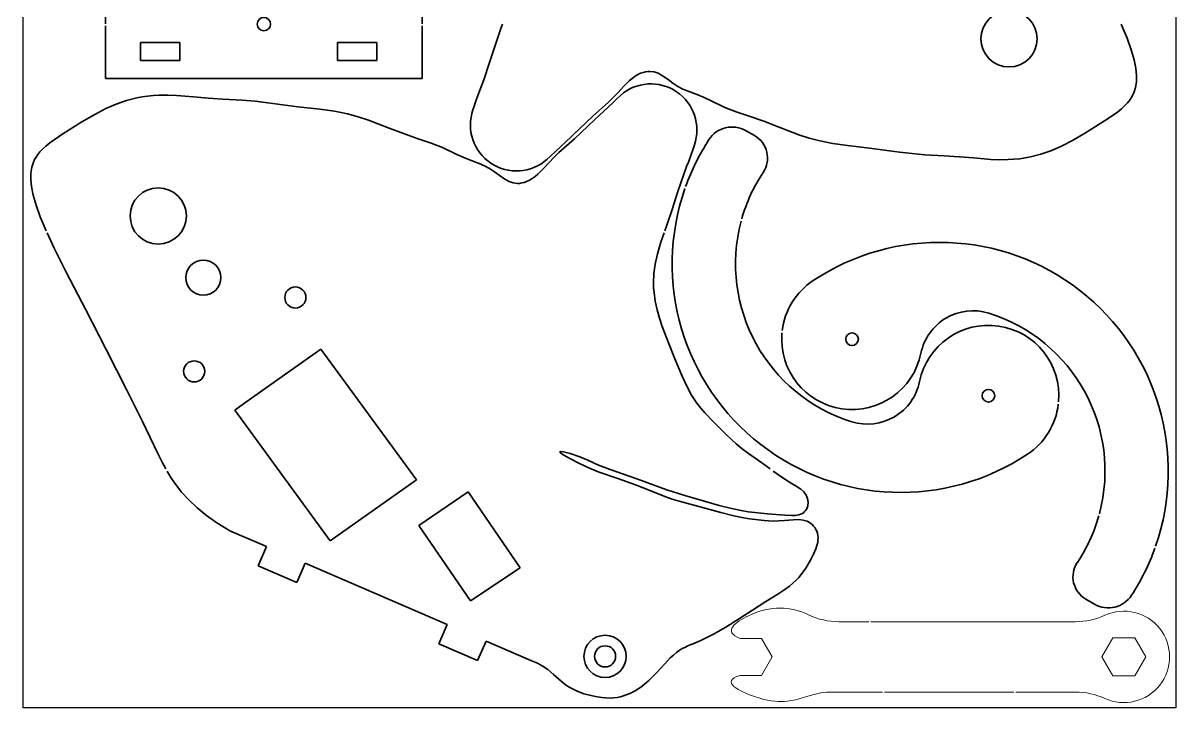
# Model space of a CAD drawing. Extents: x 584 to 748, y 253 to 420.
# Drawn here: x 584.1 to 748, y 253.3 to 350.7 of the extents above; entities that cross this region are included whole.
import ezdxf

# ---------------------------------------------------------------- set-up
doc = ezdxf.new("R2010")
doc.units = 0

# ---------------------------------------------------------------- blocks, each defined once
blk = doc.blocks.new('1')
at = {"color": 7, "lineweight": 35, "ltscale": 0.4875}
for p, q in [((915.46, 406.39), (934.96, 406.39)), ((934.96, 376.9), (915.46, 376.9))]:
    blk.add_line(p, q, dxfattribs=at)
at = {"color": 7, "lineweight": 35}
for p, q in [((915.46, 384.7), (915.46, 406.39)), ((938.46, 406.39), (960.46, 406.39)), ((960.46, 406.39), (960.46, 384.7)), ((915.46, 376.9), (915.46, 384.4)), ((960.46, 384.4), (960.46, 376.9)), ((960.46, 376.9), (938.46, 376.9))]:
    blk.add_line(p, q, dxfattribs=at)
at = {"color": 7, "lineweight": 35, "ltscale": 0.0875}
for p, q in [((934.96, 406.39), (938.46, 406.39)), ((934.96, 376.9), (938.46, 376.9))]:
    blk.add_line(p, q, dxfattribs=at)
at = {"color": 7, "lineweight": 35, "ltscale": 0.064999}
for p, q in [((920.4, 401.25), (920.4, 403.85)), ((926, 403.85), (926, 401.25)), ((948.4, 401.25), (948.4, 403.85)), ((954, 403.85), (954, 401.25))]:
    blk.add_line(p, q, dxfattribs=at)
at = {"color": 7, "lineweight": 35, "ltscale": 0.140001}
for p, q in [((926, 403.85), (920.4, 403.85)), ((954, 403.85), (948.4, 403.85)), ((920.4, 401.25), (926, 401.25)), ((948.4, 401.25), (954, 401.25)), ((920.4, 382.05), (926, 382.05)), ((948.4, 382.05), (954, 382.05)), ((926, 379.45), (920.4, 379.45)), ((954, 379.45), (948.4, 379.45))]:
    blk.add_line(p, q, dxfattribs=at)
at = {"color": 7, "lineweight": 35, "ltscale": 0.065}
for p, q in [((920.4, 379.45), (920.4, 382.05)), ((926, 382.05), (926, 379.45)), ((948.4, 379.45), (948.4, 382.05)), ((954, 382.05), (954, 379.45))]:
    blk.add_line(p, q, dxfattribs=at)
at = {"color": 7, "lineweight": 35}
for centre in [(937.96, 398.65), (937.96, 384.65)]:
    blk.add_circle(centre, 0.95, dxfattribs=at)

msp = doc.modelspace()

# ---------------------------------------------------------------- linework, layer by layer
at = {"color": 7, "lineweight": 35, "ltscale": 0.063363}
for p, q in [((652.07, 349.9), (651.25, 347.5)), ((675.59, 321.8), (676.41, 324.2))]:
    msp.add_line(p, q, dxfattribs=at)
at = {"color": 7, "lineweight": 35, "ltscale": 0.059859}
msp.add_line((652.28, 350.53), (652.07, 349.9), dxfattribs=at)
at = {"color": 7, "lineweight": 35, "ltscale": 0.053899}
for p, q in [((741.08, 348.55), (740.25, 350.54)), ((586.58, 323.16), (587.41, 321.16))]:
    msp.add_line(p, q, dxfattribs=at)
at = {"color": 7, "lineweight": 35, "ltscale": 0.06344}
msp.add_line((651.25, 347.5), (650.47, 345.08), dxfattribs=at)
at = {"color": 7, "lineweight": 35, "ltscale": 0.044181}
for p, q in [((741.67, 346.88), (741.08, 348.55)), ((585.99, 324.82), (586.58, 323.16))]:
    msp.add_line(p, q, dxfattribs=at)
at = {"color": 7, "lineweight": 35, "ltscale": 0.036776}
for p, q in [((742.07, 345.47), (741.67, 346.88)), ((585.59, 326.24), (585.99, 324.82))]:
    msp.add_line(p, q, dxfattribs=at)
at = {"color": 7, "lineweight": 35, "ltscale": 0.065034}
for p, q in [((650.47, 345.08), (649.65, 342.62)), ((677.19, 326.62), (678.01, 329.08))]:
    msp.add_line(p, q, dxfattribs=at)
at = {"color": 7, "lineweight": 35, "ltscale": 0.030651}
for p, q in [((742.31, 344.26), (742.07, 345.47)), ((585.35, 327.44), (585.59, 326.24))]:
    msp.add_line(p, q, dxfattribs=at)
at = {"color": 7, "lineweight": 35, "ltscale": 0.025889}
for p, q in [((742.42, 343.23), (742.31, 344.26)), ((585.24, 328.47), (585.35, 327.44))]:
    msp.add_line(p, q, dxfattribs=at)
at = {"color": 7, "lineweight": 35, "ltscale": 0.032582}
for p, q in [((649.65, 342.62), (649.19, 341.4)), ((678.01, 329.08), (678.47, 330.3))]:
    msp.add_line(p, q, dxfattribs=at)
at = {"color": 7, "lineweight": 35, "ltscale": 0.01332}
for p, q in [((670.32, 342.48), (670.73, 342.82)), ((657.34, 329.22), (656.93, 328.88))]:
    msp.add_line(p, q, dxfattribs=at)
at = {"color": 7, "lineweight": 35, "ltscale": 0.013494}
for p, q in [((670.73, 342.82), (671.17, 343.13)), ((656.93, 328.88), (656.49, 328.57))]:
    msp.add_line(p, q, dxfattribs=at)
at = {"color": 7, "lineweight": 35, "ltscale": 0.010847}
for p, q in [((671.17, 343.13), (671.54, 343.35)), ((656.49, 328.57), (656.12, 328.35))]:
    msp.add_line(p, q, dxfattribs=at)
at = {"color": 7, "lineweight": 35, "ltscale": 0.010743}
for p, q in [((671.54, 343.35), (671.93, 343.54)), ((656.12, 328.35), (655.73, 328.16))]:
    msp.add_line(p, q, dxfattribs=at)
at = {"color": 7, "lineweight": 35, "ltscale": 0.009187}
for p, q in [((671.93, 343.54), (672.27, 343.67)), ((655.73, 328.16), (655.39, 328.04))]:
    msp.add_line(p, q, dxfattribs=at)
at = {"color": 7, "lineweight": 35, "ltscale": 0.008999}
for p, q in [((672.27, 343.67), (672.62, 343.76)), ((655.39, 328.04), (655.04, 327.95))]:
    msp.add_line(p, q, dxfattribs=at)
at = {"color": 7, "lineweight": 35, "ltscale": 0.007986}
for p, q in [((672.62, 343.76), (672.94, 343.8)), ((655.04, 327.95), (654.72, 327.9))]:
    msp.add_line(p, q, dxfattribs=at)
at = {"color": 7, "lineweight": 35, "ltscale": 0.007851}
for p, q in [((672.94, 343.8), (673.25, 343.82)), ((654.72, 327.9), (654.41, 327.89))]:
    msp.add_line(p, q, dxfattribs=at)
at = {"color": 7, "lineweight": 35, "ltscale": 0.014779}
for p, q in [((673.25, 343.82), (673.84, 343.74)), ((654.41, 327.89), (653.82, 327.96))]:
    msp.add_line(p, q, dxfattribs=at)
at = {"color": 7, "lineweight": 35, "ltscale": 0.015331}
for p, q in [((673.84, 343.74), (674.42, 343.54)), ((653.82, 327.96), (653.24, 328.16))]:
    msp.add_line(p, q, dxfattribs=at)
at = {"color": 7, "lineweight": 35, "ltscale": 0.017837}
for p, q in [((674.42, 343.54), (675.04, 343.2)), ((653.24, 328.16), (652.62, 328.5))]:
    msp.add_line(p, q, dxfattribs=at)
at = {"color": 7, "lineweight": 35, "ltscale": 0.024124}
for p, q in [((675.04, 343.2), (675.83, 342.64)), ((652.62, 328.5), (651.83, 329.06))]:
    msp.add_line(p, q, dxfattribs=at)
at = {"color": 7, "lineweight": 35, "ltscale": 0.021132}
for p, q in [((675.83, 342.64), (676.51, 342.14)), ((651.83, 329.06), (651.15, 329.56))]:
    msp.add_line(p, q, dxfattribs=at)
at = {"color": 7, "lineweight": 35, "ltscale": 0.022543}
for p, q in [((742.41, 342.33), (742.42, 343.23)), ((585.25, 329.37), (585.24, 328.47))]:
    msp.add_line(p, q, dxfattribs=at)
at = {"color": 7, "lineweight": 35, "ltscale": 0.016535}
msp.add_line((649.19, 341.4), (648.93, 340.79), dxfattribs=at)
at = {"color": 7, "lineweight": 35, "ltscale": 0.028273}
for p, q in [((668.72, 340.83), (669.48, 341.66)), ((658.94, 330.88), (658.18, 330.04))]:
    msp.add_line(p, q, dxfattribs=at)
at = {"color": 7, "lineweight": 35, "ltscale": 0.029224}
for p, q in [((669.48, 341.66), (670.32, 342.48)), ((658.18, 330.04), (657.34, 329.22))]:
    msp.add_line(p, q, dxfattribs=at)
at = {"color": 7, "lineweight": 35, "ltscale": 0.02077}
for p, q in [((676.51, 342.14), (677.21, 341.69)), ((651.15, 329.56), (650.45, 330.01))]:
    msp.add_line(p, q, dxfattribs=at)
at = {"color": 7, "lineweight": 35, "ltscale": 0.020341}
for p, q in [((677.21, 341.69), (677.93, 341.31)), ((650.45, 330.01), (649.73, 330.39))]:
    msp.add_line(p, q, dxfattribs=at)
at = {"color": 7, "lineweight": 35, "ltscale": 0.020089}
for p, q in [((677.93, 341.31), (678.67, 340.99)), ((649.73, 330.39), (648.99, 330.71))]:
    msp.add_line(p, q, dxfattribs=at)
at = {"color": 7, "lineweight": 35, "ltscale": 0.037351}
for p, q in [((678.67, 340.99), (680.06, 340.46)), ((648.99, 330.71), (647.6, 331.24))]:
    msp.add_line(p, q, dxfattribs=at)
at = {"color": 7, "lineweight": 35, "ltscale": 0.019547}
for p, q in [((742.04, 340.78), (742.28, 341.52)), ((585.62, 330.92), (585.38, 330.18))]:
    msp.add_line(p, q, dxfattribs=at)
at = {"color": 7, "lineweight": 35, "ltscale": 0.020431}
for p, q in [((742.28, 341.52), (742.41, 342.33)), ((585.38, 330.18), (585.25, 329.37))]:
    msp.add_line(p, q, dxfattribs=at)
at = {"color": 7, "lineweight": 35, "ltscale": 0.038405}
for p, q in [((598.85, 339.67), (597.4, 339.17)), ((728.81, 332.03), (730.26, 332.53))]:
    msp.add_line(p, q, dxfattribs=at)
at = {"color": 7, "lineweight": 35, "ltscale": 0.037843}
for p, q in [((600.32, 340.05), (598.85, 339.67)), ((727.35, 331.65), (728.81, 332.03))]:
    msp.add_line(p, q, dxfattribs=at)
at = {"color": 7, "lineweight": 35, "ltscale": 0.019322}
for p, q in [((601.07, 340.19), (600.32, 340.05)), ((726.59, 331.51), (727.35, 331.65))]:
    msp.add_line(p, q, dxfattribs=at)
at = {"color": 7, "lineweight": 35, "ltscale": 0.019293}
for p, q in [((601.84, 340.3), (601.07, 340.19)), ((725.82, 331.4), (726.59, 331.51))]:
    msp.add_line(p, q, dxfattribs=at)
at = {"color": 7, "lineweight": 35, "ltscale": 0.020693}
for p, q in [((602.66, 340.38), (601.84, 340.3)), ((725, 331.32), (725.82, 331.4))]:
    msp.add_line(p, q, dxfattribs=at)
at = {"color": 7, "lineweight": 35, "ltscale": 0.020671}
for p, q in [((603.49, 340.43), (602.66, 340.38)), ((724.17, 331.27), (725, 331.32))]:
    msp.add_line(p, q, dxfattribs=at)
at = {"color": 7, "lineweight": 35, "ltscale": 0.030609}
for p, q in [((604.71, 340.44), (603.49, 340.43)), ((722.95, 331.26), (724.17, 331.27))]:
    msp.add_line(p, q, dxfattribs=at)
at = {"color": 7, "lineweight": 35, "ltscale": 0.03057}
for p, q in [((605.93, 340.39), (604.71, 340.44)), ((721.73, 331.31), (722.95, 331.26))]:
    msp.add_line(p, q, dxfattribs=at)
at = {"color": 7, "lineweight": 35, "ltscale": 0.061}
msp.add_line((608.37, 340.2), (605.93, 340.39), dxfattribs=at)
at = {"color": 7, "lineweight": 35, "ltscale": 0.052643}
for p, q in [((610.46, 340.01), (608.37, 340.2)), ((717.2, 331.69), (719.29, 331.51))]:
    msp.add_line(p, q, dxfattribs=at)
at = {"color": 7, "lineweight": 35, "ltscale": 0.05264}
for p, q in [((612.56, 339.88), (610.46, 340.01)), ((715.1, 331.83), (717.2, 331.69))]:
    msp.add_line(p, q, dxfattribs=at)
at = {"color": 7, "lineweight": 35, "ltscale": 0.068765}
for p, q in [((615.31, 339.73), (612.56, 339.88)), ((712.35, 331.97), (715.1, 331.83))]:
    msp.add_line(p, q, dxfattribs=at)
at = {"color": 7, "lineweight": 35, "ltscale": 0.045597}
for p, q in [((617.13, 339.58), (615.31, 339.73)), ((708.72, 332.34), (710.53, 332.12)), ((710.53, 332.12), (712.35, 331.97))]:
    msp.add_line(p, q, dxfattribs=at)
at = {"color": 7, "lineweight": 35, "ltscale": 0.045599}
msp.add_line((618.94, 339.36), (617.13, 339.58), dxfattribs=at)
at = {"color": 7, "lineweight": 35, "ltscale": 0.107261}
msp.add_line((623.19, 338.8), (618.94, 339.36), dxfattribs=at)
at = {"color": 7, "lineweight": 35, "ltscale": 0.026071}
msp.add_line((648.27, 338.88), (648.61, 339.87), dxfattribs=at)
at = {"color": 7, "lineweight": 35, "ltscale": 0.024311}
msp.add_line((648.61, 339.87), (648.93, 340.79), dxfattribs=at)
at = {"color": 7, "lineweight": 35, "ltscale": 0.073892}
msp.add_line((665.14, 337.45), (667.34, 339.43), dxfattribs=at)
at = {"color": 7, "lineweight": 35, "ltscale": 0.090054}
msp.add_line((668.01, 339.4), (665.37, 336.95), dxfattribs=at)
at = {"color": 7, "lineweight": 35, "ltscale": 0.024802}
msp.add_line((667.34, 339.43), (668.05, 340.12), dxfattribs=at)
at = {"color": 7, "lineweight": 35, "ltscale": 0.018829}
msp.add_line((668.56, 339.92), (668.01, 339.4), dxfattribs=at)
at = {"color": 7, "lineweight": 35, "ltscale": 0.02436}
for p, q in [((668.05, 340.12), (668.72, 340.83)), ((659.61, 331.58), (658.94, 330.88))]:
    msp.add_line(p, q, dxfattribs=at)
at = {"color": 7, "lineweight": 35, "ltscale": 0.017432}
for p, q in [((668.56, 339.92), (669.06, 340.4)), ((659.1, 331.78), (658.6, 331.3))]:
    msp.add_line(p, q, dxfattribs=at)
at = {"color": 7, "lineweight": 35, "ltscale": 0.024169}
for p, q in [((680.06, 340.46), (680.96, 340.1)), ((647.6, 331.24), (646.7, 331.61))]:
    msp.add_line(p, q, dxfattribs=at)
at = {"color": 7, "lineweight": 35, "ltscale": 0.024301}
for p, q in [((680.96, 340.1), (681.84, 339.69)), ((646.7, 331.61), (645.82, 332.01))]:
    msp.add_line(p, q, dxfattribs=at)
at = {"color": 7, "lineweight": 35, "ltscale": 0.05722}
for p, q in [((681.84, 339.69), (683.91, 338.7)), ((645.82, 332.01), (643.75, 333))]:
    msp.add_line(p, q, dxfattribs=at)
at = {"color": 7, "lineweight": 35, "ltscale": 0.014644}
for p, q in [((740.72, 338.91), (741.12, 339.33)), ((586.94, 332.79), (586.54, 332.37))]:
    msp.add_line(p, q, dxfattribs=at)
at = {"color": 7, "lineweight": 35, "ltscale": 0.011487}
for p, q in [((741.12, 339.33), (741.41, 339.69)), ((586.54, 332.37), (586.25, 332.01))]:
    msp.add_line(p, q, dxfattribs=at)
at = {"color": 7, "lineweight": 35, "ltscale": 0.011359}
msp.add_line((741.41, 339.69), (741.67, 340.06), dxfattribs=at)
at = {"color": 7, "lineweight": 35, "ltscale": 0.010109}
msp.add_line((741.67, 340.06), (741.87, 340.41), dxfattribs=at)
at = {"color": 7, "lineweight": 35, "ltscale": 0.010075}
for p, q in [((741.87, 340.41), (742.04, 340.78)), ((585.79, 331.29), (585.62, 330.92))]:
    msp.add_line(p, q, dxfattribs=at)
at = {"color": 7, "lineweight": 35, "ltscale": 0.053445}
msp.add_line((594.33, 337.71), (592.48, 336.63), dxfattribs=at)
at = {"color": 7, "lineweight": 35, "ltscale": 0.044594}
msp.add_line((595.92, 338.53), (594.33, 337.71), dxfattribs=at)
at = {"color": 7, "lineweight": 35, "ltscale": 0.040368}
for p, q in [((597.4, 339.17), (595.92, 338.53)), ((730.26, 332.53), (731.75, 333.17))]:
    msp.add_line(p, q, dxfattribs=at)
at = {"color": 7, "lineweight": 35, "ltscale": 0.078462}
for p, q in [((626.31, 338.44), (623.19, 338.8)), ((701.35, 333.26), (704.47, 332.9))]:
    msp.add_line(p, q, dxfattribs=at)
at = {"color": 7, "lineweight": 35, "ltscale": 0.053306}
for p, q in [((628.42, 338.14), (626.31, 338.44)), ((699.24, 333.57), (701.35, 333.26))]:
    msp.add_line(p, q, dxfattribs=at)
at = {"color": 7, "lineweight": 35, "ltscale": 0.046937}
for p, q in [((630.26, 337.77), (628.42, 338.14)), ((697.4, 333.94), (699.24, 333.57))]:
    msp.add_line(p, q, dxfattribs=at)
at = {"color": 7, "lineweight": 35, "ltscale": 0.03907}
for p, q in [((631.77, 337.36), (630.26, 337.77)), ((695.89, 334.34), (697.4, 333.94))]:
    msp.add_line(p, q, dxfattribs=at)
at = {"color": 7, "lineweight": 35, "ltscale": 0.014267}
msp.add_line((648.09, 338.34), (648.27, 338.88), dxfattribs=at)
at = {"color": 7, "lineweight": 35, "ltscale": 0.042526}
for p, q in [((683.91, 338.7), (685.49, 338.08)), ((643.75, 333), (642.17, 333.62))]:
    msp.add_line(p, q, dxfattribs=at)
at = {"color": 7, "lineweight": 35, "ltscale": 0.04957}
msp.add_line((685.49, 338.08), (687.37, 337.45), dxfattribs=at)
at = {"color": 7, "lineweight": 35, "ltscale": 0.01867}
for p, q in [((739.1, 337.6), (739.7, 338.04)), ((588.56, 334.1), (587.96, 333.66))]:
    msp.add_line(p, q, dxfattribs=at)
at = {"color": 7, "lineweight": 35, "ltscale": 0.018662}
for p, q in [((739.7, 338.04), (740.28, 338.51)), ((587.96, 333.66), (587.38, 333.19))]:
    msp.add_line(p, q, dxfattribs=at)
at = {"color": 7, "lineweight": 35, "ltscale": 0.014833}
for p, q in [((740.28, 338.51), (740.72, 338.91)), ((587.38, 333.19), (586.94, 332.79))]:
    msp.add_line(p, q, dxfattribs=at)
at = {"color": 7, "lineweight": 35, "ltscale": 0.079845}
for p, q in [((592.48, 336.63), (589.78, 334.93)), ((735.18, 335.07), (737.88, 336.77))]:
    msp.add_line(p, q, dxfattribs=at)
at = {"color": 7, "lineweight": 35, "ltscale": 0.039054}
for p, q in [((633.26, 336.88), (631.77, 337.36)), ((694.4, 334.82), (695.89, 334.34))]:
    msp.add_line(p, q, dxfattribs=at)
at = {"color": 7, "lineweight": 35, "ltscale": 0.078192}
for p, q in [((636.18, 335.75), (633.26, 336.88)), ((691.48, 335.95), (694.4, 334.82))]:
    msp.add_line(p, q, dxfattribs=at)
at = {"color": 7, "lineweight": 35, "ltscale": 0.098144}
msp.add_line((662.29, 334.75), (665.14, 337.45), dxfattribs=at)
at = {"color": 7, "lineweight": 35, "ltscale": 0.098143}
msp.add_line((665.37, 336.95), (662.52, 334.25), dxfattribs=at)
at = {"color": 7, "lineweight": 35, "ltscale": 0.054741}
for p, q in [((687.37, 337.45), (689.44, 336.74)), ((640.29, 334.25), (638.22, 334.97))]:
    msp.add_line(p, q, dxfattribs=at)
at = {"color": 7, "lineweight": 35, "ltscale": 0.054766}
for p, q in [((689.44, 336.74), (691.48, 335.95)), ((638.22, 334.97), (636.18, 335.75))]:
    msp.add_line(p, q, dxfattribs=at)
at = {"color": 7, "lineweight": 35, "ltscale": 0.036853}
for p, q in [((737.88, 336.77), (739.1, 337.6)), ((589.78, 334.93), (588.56, 334.1))]:
    msp.add_line(p, q, dxfattribs=at)
at = {"color": 7, "lineweight": 35, "ltscale": 0.10033}
msp.add_line((659.1, 331.78), (662.04, 334.52), dxfattribs=at)
at = {"color": 7, "lineweight": 35, "ltscale": 0.008552}
msp.add_line((662.04, 334.52), (662.29, 334.75), dxfattribs=at)
at = {"color": 7, "lineweight": 35, "ltscale": 0.035037}
for p, q in [((688.12, 334.68), (686.91, 335.38)), ((735.23, 268.79), (736.45, 268.09))]:
    msp.add_line(p, q, dxfattribs=at)
at = {"color": 7, "lineweight": 35, "ltscale": 0.053443}
msp.add_line((733.33, 333.99), (735.18, 335.07), dxfattribs=at)
at = {"color": 7, "lineweight": 35, "ltscale": 0.049569}
msp.add_line((642.17, 333.62), (640.29, 334.25), dxfattribs=at)
at = {"color": 7, "lineweight": 35, "ltscale": 0.073893}
msp.add_line((662.52, 334.25), (660.32, 332.27), dxfattribs=at)
at = {"color": 7, "lineweight": 35, "ltscale": 0.050382}
msp.add_line((678.73, 330.91), (679.39, 332.82), dxfattribs=at)
at = {"color": 7, "lineweight": 35, "ltscale": 0.014268}
msp.add_line((679.57, 333.36), (679.39, 332.82), dxfattribs=at)
at = {"color": 7, "lineweight": 35, "ltscale": 0.107263}
msp.add_line((704.47, 332.9), (708.72, 332.34), dxfattribs=at)
at = {"color": 7, "lineweight": 35, "ltscale": 0.044596}
msp.add_line((731.75, 333.17), (733.33, 333.99), dxfattribs=at)
at = {"color": 7, "lineweight": 35, "ltscale": 0.01011}
msp.add_line((585.99, 331.64), (585.79, 331.29), dxfattribs=at)
at = {"color": 7, "lineweight": 35, "ltscale": 0.011358}
msp.add_line((586.25, 332.01), (585.99, 331.64), dxfattribs=at)
at = {"color": 7, "lineweight": 35, "ltscale": 0.024801}
msp.add_line((660.32, 332.27), (659.61, 331.58), dxfattribs=at)
at = {"color": 7, "lineweight": 35, "ltscale": 0.060999}
msp.add_line((719.29, 331.51), (721.73, 331.31), dxfattribs=at)
at = {"color": 7, "lineweight": 35, "ltscale": 0.016534}
msp.add_line((678.47, 330.3), (678.73, 330.91), dxfattribs=at)
at = {"color": 7, "lineweight": 35, "ltscale": 0.063439}
msp.add_line((676.41, 324.2), (677.19, 326.62), dxfattribs=at)
at = {"color": 7, "lineweight": 35, "ltscale": 0.05986}
for p, q in [((675.38, 321.17), (675.59, 321.8)), ((674.82, 319.53), (675.28, 320.87))]:
    msp.add_line(p, q, dxfattribs=at)
at = {"color": 7, "lineweight": 35, "ltscale": 0.068705}
msp.add_line((587.55, 320.87), (588.56, 318.67), dxfattribs=at)
at = {"color": 7, "lineweight": 35, "ltscale": 0.097481}
msp.add_line((588.56, 318.67), (590.31, 315.18), dxfattribs=at)
at = {"color": 7, "lineweight": 35, "ltscale": 0.043352}
msp.add_line((674.33, 317.87), (674.82, 319.53), dxfattribs=at)
at = {"color": 7, "lineweight": 35, "ltscale": 0.033977}
msp.add_line((673.82, 315.08), (674.01, 316.43), dxfattribs=at)
at = {"color": 7, "lineweight": 35, "ltscale": 0.036938}
msp.add_line((674.01, 316.43), (674.33, 317.87), dxfattribs=at)
at = {"color": 7, "lineweight": 35, "ltscale": 0.145761}
msp.add_line((590.31, 315.18), (593, 310.01), dxfattribs=at)
at = {"color": 7, "lineweight": 35, "ltscale": 0.033257}
msp.add_line((673.76, 313.75), (673.82, 315.08), dxfattribs=at)
at = {"color": 7, "lineweight": 35, "ltscale": 0.017354}
msp.add_line((673.78, 313.06), (673.76, 313.75), dxfattribs=at)
at = {"color": 7, "lineweight": 35, "ltscale": 0.017373}
msp.add_line((673.84, 312.37), (673.78, 313.06), dxfattribs=at)
at = {"color": 7, "lineweight": 35, "ltscale": 0.031011}
msp.add_line((674.01, 311.14), (673.84, 312.37), dxfattribs=at)
at = {"color": 7, "lineweight": 35, "ltscale": 0.160944}
msp.add_line((593, 310.01), (595.96, 304.3), dxfattribs=at)
at = {"color": 7, "lineweight": 35, "ltscale": 0.031052}
msp.add_line((674.27, 309.93), (674.01, 311.14), dxfattribs=at)
at = {"color": 7, "lineweight": 35, "ltscale": 0.031027}
msp.add_line((674.6, 308.73), (674.27, 309.93), dxfattribs=at)
at = {"color": 7, "lineweight": 35, "ltscale": 0.03095}
msp.add_line((674.99, 307.55), (674.6, 308.73), dxfattribs=at)
at = {"color": 7, "lineweight": 35, "ltscale": 0.061658}
msp.add_line((675.87, 305.25), (674.99, 307.55), dxfattribs=at)
at = {"color": 7, "lineweight": 35, "ltscale": 0.061659}
msp.add_line((676.81, 302.97), (675.87, 305.25), dxfattribs=at)
at = {"color": 7, "lineweight": 35, "ltscale": 0.161702}
msp.add_line((595.96, 304.3), (598.88, 298.52), dxfattribs=at)
at = {"color": 7, "lineweight": 35, "ltscale": 0.337108}
msp.add_line((626.48, 304.35), (615.49, 296.54), dxfattribs=at)
at = {"color": 7, "lineweight": 35}
for p, q in [((640.05, 285.78), (626.48, 304.35)), ((614.25, 295.67), (627.82, 277.09)), ((644.44, 265.19), (624.24, 273.89))]:
    msp.add_line(p, q, dxfattribs=at)
at = {"color": 7, "lineweight": 35, "ltscale": 0.067766}
msp.add_line((677.85, 300.47), (676.81, 302.97), dxfattribs=at)
at = {"color": 7, "lineweight": 35, "ltscale": 0.040764}
msp.add_line((678.53, 298.98), (677.85, 300.47), dxfattribs=at)
at = {"color": 7, "lineweight": 35, "ltscale": 0.125402}
msp.add_line((598.88, 298.52), (601.14, 294.04), dxfattribs=at)
at = {"color": 7, "lineweight": 35, "ltscale": 0.034025}
msp.add_line((679.18, 297.79), (678.53, 298.98), dxfattribs=at)
at = {"color": 7, "lineweight": 35, "ltscale": 0.017165}
msp.add_line((679.55, 297.21), (679.18, 297.79), dxfattribs=at)
at = {"color": 7, "lineweight": 35, "ltscale": 0.017158}
msp.add_line((679.94, 296.65), (679.55, 297.21), dxfattribs=at)
at = {"color": 7, "lineweight": 35, "ltscale": 0.021924}
msp.add_line((680.49, 295.96), (679.94, 296.65), dxfattribs=at)
at = {"color": 7, "lineweight": 35, "ltscale": 0.037925}
msp.add_line((615.49, 296.54), (614.25, 295.67), dxfattribs=at)
at = {"color": 7, "lineweight": 35, "ltscale": 0.022031}
msp.add_line((681.07, 295.29), (680.49, 295.96), dxfattribs=at)
at = {"color": 7, "lineweight": 35, "ltscale": 0.044347}
msp.add_line((682.29, 294.01), (681.07, 295.29), dxfattribs=at)
at = {"color": 7, "lineweight": 35, "ltscale": 0.12555}
msp.add_line((601.14, 294.04), (603.29, 289.51), dxfattribs=at)
at = {"color": 7, "lineweight": 35, "ltscale": 0.065807}
msp.add_line((684.15, 292.15), (682.29, 294.01), dxfattribs=at)
at = {"color": 7, "lineweight": 35, "ltscale": 0.046318}
msp.add_line((685.51, 290.89), (684.15, 292.15), dxfattribs=at)
at = {"color": 7, "lineweight": 35, "ltscale": 0.028279}
msp.add_line((686.38, 290.17), (685.51, 290.89), dxfattribs=at)
at = {"color": 7, "lineweight": 35, "ltscale": 0.028312}
msp.add_line((687.28, 289.48), (686.38, 290.17), dxfattribs=at)
at = {"color": 7, "lineweight": 35, "ltscale": 0.037287}
msp.add_line((603.29, 289.51), (603.96, 288.17), dxfattribs=at)
at = {"color": 7, "lineweight": 35, "ltscale": 0.000273682}
msp.add_line((660.44, 289.71), (660.45, 289.72), dxfattribs=at)
at = {"color": 7, "lineweight": 35, "ltscale": 0.000300331}
msp.add_line((660.44, 289.7), (660.44, 289.71), dxfattribs=at)
at = {"color": 7, "lineweight": 35, "ltscale": 0.000805001}
msp.add_line((660.46, 289.67), (660.44, 289.7), dxfattribs=at)
at = {"color": 7, "lineweight": 35, "ltscale": 0.000282779}
msp.add_line((660.45, 289.73), (660.46, 289.74), dxfattribs=at)
at = {"color": 7, "lineweight": 35, "ltscale": 0.000266872}
msp.add_line((660.45, 289.72), (660.45, 289.73), dxfattribs=at)
at = {"color": 7, "lineweight": 35, "ltscale": 0.000675322}
msp.add_line((660.46, 289.74), (660.48, 289.76), dxfattribs=at)
at = {"color": 7, "lineweight": 35, "ltscale": 0.001259}
msp.add_line((660.49, 289.63), (660.46, 289.67), dxfattribs=at)
at = {"color": 7, "lineweight": 35, "ltscale": 0.002163}
msp.add_line((660.48, 289.76), (660.57, 289.77), dxfattribs=at)
at = {"color": 7, "lineweight": 35, "ltscale": 0.009624}
msp.add_line((660.79, 289.4), (660.49, 289.63), dxfattribs=at)
at = {"color": 7, "lineweight": 35, "ltscale": 0.010184}
msp.add_line((660.57, 289.77), (660.97, 289.72), dxfattribs=at)
at = {"color": 7, "lineweight": 35, "ltscale": 0.015849}
msp.add_line((661.34, 289.07), (660.79, 289.4), dxfattribs=at)
at = {"color": 7, "lineweight": 35, "ltscale": 0.024538}
msp.add_line((660.97, 289.72), (661.92, 289.48), dxfattribs=at)
at = {"color": 7, "lineweight": 35, "ltscale": 0.043245}
msp.add_line((662.87, 288.28), (661.34, 289.07), dxfattribs=at)
at = {"color": 7, "lineweight": 35, "ltscale": 0.036035}
msp.add_line((661.92, 289.48), (663.29, 289.02), dxfattribs=at)
at = {"color": 7, "lineweight": 35, "ltscale": 0.030906}
msp.add_line((663.29, 289.02), (664.42, 288.54), dxfattribs=at)
at = {"color": 7, "lineweight": 35, "ltscale": 0.041678}
msp.add_line((664.42, 288.54), (665.94, 287.83), dxfattribs=at)
at = {"color": 7, "lineweight": 35, "ltscale": 0.057099}
msp.add_line((689.15, 288.16), (687.28, 289.48), dxfattribs=at)
at = {"color": 7, "lineweight": 35, "ltscale": 0.037234}
for p, q in [((603.96, 288.17), (604.44, 287.3)), ((604.61, 287), (604.68, 286.87))]:
    msp.add_line(p, q, dxfattribs=at)
at = {"color": 7, "lineweight": 35, "ltscale": 0.022605}
msp.add_line((604.68, 286.87), (605.15, 286.1), dxfattribs=at)
at = {"color": 7, "lineweight": 35, "ltscale": 0.040458}
msp.add_line((664.33, 287.57), (662.87, 288.28), dxfattribs=at)
at = {"color": 7, "lineweight": 35, "ltscale": 0.042266}
msp.add_line((665.88, 286.9), (664.33, 287.57), dxfattribs=at)
at = {"color": 7, "lineweight": 35, "ltscale": 0.074585}
msp.add_line((668.71, 285.94), (665.88, 286.9), dxfattribs=at)
at = {"color": 7, "lineweight": 35, "ltscale": 0.044229}
msp.add_line((665.94, 287.83), (667.59, 287.21), dxfattribs=at)
at = {"color": 7, "lineweight": 35, "ltscale": 0.071634}
msp.add_line((667.59, 287.21), (670.3, 286.28), dxfattribs=at)
at = {"color": 7, "lineweight": 35, "ltscale": 0.069418}
for p, q in [((690.36, 287.3), (689.15, 288.16)), ((691.41, 286.55), (690.78, 287))]:
    msp.add_line(p, q, dxfattribs=at)
at = {"color": 7, "lineweight": 35, "ltscale": 0.022601}
msp.add_line((605.15, 286.1), (605.66, 285.35), dxfattribs=at)
at = {"color": 7, "lineweight": 35, "ltscale": 0.020232}
msp.add_line((605.66, 285.35), (606.13, 284.7), dxfattribs=at)
at = {"color": 7, "lineweight": 35, "ltscale": 0.375033}
msp.add_line((627.82, 277.09), (640.05, 285.78), dxfattribs=at)
at = {"color": 7, "lineweight": 35, "ltscale": 0.065882}
msp.add_line((671.19, 285.06), (668.71, 285.94), dxfattribs=at)
at = {"color": 7, "lineweight": 35, "ltscale": 0.045934}
msp.add_line((670.3, 286.28), (672.04, 285.67), dxfattribs=at)
at = {"color": 7, "lineweight": 35, "ltscale": 0.041479}
msp.add_line((672.04, 285.67), (673.59, 285.08), dxfattribs=at)
at = {"color": 7, "lineweight": 35, "ltscale": 0.043769}
msp.add_line((692.86, 285.58), (691.41, 286.55), dxfattribs=at)
at = {"color": 7, "lineweight": 35, "ltscale": 0.035103}
msp.add_line((694.06, 284.85), (692.86, 285.58), dxfattribs=at)
at = {"color": 7, "lineweight": 35, "ltscale": 0.020255}
msp.add_line((606.13, 284.7), (606.64, 284.06), dxfattribs=at)
at = {"color": 7, "lineweight": 35, "ltscale": 0.039612}
msp.add_line((606.64, 284.06), (607.7, 282.89), dxfattribs=at)
at = {"color": 7, "lineweight": 35, "ltscale": 0.212489}
msp.add_line((640.41, 279.27), (647.42, 284.07), dxfattribs=at)
at = {"color": 7, "lineweight": 35, "ltscale": 0.327167}
msp.add_line((647.42, 284.07), (654.81, 273.27), dxfattribs=at)
at = {"color": 7, "lineweight": 35, "ltscale": 0.059442}
msp.add_line((673.39, 284.17), (671.19, 285.06), dxfattribs=at)
at = {"color": 7, "lineweight": 35, "ltscale": 0.053077}
msp.add_line((675.37, 283.39), (673.39, 284.17), dxfattribs=at)
at = {"color": 7, "lineweight": 35, "ltscale": 0.059374}
msp.add_line((673.59, 285.08), (675.82, 284.27), dxfattribs=at)
at = {"color": 7, "lineweight": 35, "ltscale": 0.062379}
msp.add_line((675.82, 284.27), (678.2, 283.52), dxfattribs=at)
at = {"color": 7, "lineweight": 35, "ltscale": 0.018988}
msp.add_line((694.7, 284.43), (694.06, 284.85), dxfattribs=at)
at = {"color": 7, "lineweight": 35, "ltscale": 0.014843}
msp.add_line((695.14, 284.03), (694.7, 284.43), dxfattribs=at)
at = {"color": 7, "lineweight": 35, "ltscale": 0.013391}
msp.add_line((695.45, 283.6), (695.14, 284.03), dxfattribs=at)
at = {"color": 7, "lineweight": 35, "ltscale": 0.013201}
msp.add_line((695.66, 283.11), (695.45, 283.6), dxfattribs=at)
at = {"color": 7, "lineweight": 35, "ltscale": 0.040514}
msp.add_line((607.7, 282.89), (608.88, 281.78), dxfattribs=at)
at = {"color": 7, "lineweight": 35, "ltscale": 0.027223}
msp.add_line((676.4, 283.03), (675.37, 283.39), dxfattribs=at)
at = {"color": 7, "lineweight": 35, "ltscale": 0.027174}
msp.add_line((677.43, 282.71), (676.4, 283.03), dxfattribs=at)
at = {"color": 7, "lineweight": 35, "ltscale": 0.085034}
msp.add_line((680.72, 281.82), (677.43, 282.71), dxfattribs=at)
at = {"color": 7, "lineweight": 35, "ltscale": 0.127571}
msp.add_line((678.2, 283.52), (683.11, 282.12), dxfattribs=at)
at = {"color": 7, "lineweight": 35, "ltscale": 0.039677}
msp.add_line((683.11, 282.12), (684.64, 281.73), dxfattribs=at)
at = {"color": 7, "lineweight": 35, "ltscale": 0.011688}
msp.add_line((695.55, 281.64), (695.7, 282.08), dxfattribs=at)
at = {"color": 7, "lineweight": 35, "ltscale": 0.013238}
msp.add_line((695.74, 282.59), (695.66, 283.11), dxfattribs=at)
at = {"color": 7, "lineweight": 35, "ltscale": 0.012668}
msp.add_line((695.7, 282.08), (695.74, 282.59), dxfattribs=at)
at = {"color": 7, "lineweight": 35, "ltscale": 0.042629}
msp.add_line((608.88, 281.78), (610.2, 280.7), dxfattribs=at)
at = {"color": 7, "lineweight": 35, "ltscale": 0.045831}
msp.add_line((610.2, 280.7), (611.7, 279.64), dxfattribs=at)
at = {"color": 7, "lineweight": 35, "ltscale": 0.06735}
msp.add_line((683.31, 281.09), (680.72, 281.82), dxfattribs=at)
at = {"color": 7, "lineweight": 35, "ltscale": 0.048737}
msp.add_line((685.2, 280.62), (683.31, 281.09), dxfattribs=at)
at = {"color": 7, "lineweight": 35, "ltscale": 0.04088}
msp.add_line((684.64, 281.73), (686.24, 281.39), dxfattribs=at)
at = {"color": 7, "lineweight": 35, "ltscale": 0.028104}
msp.add_line((686.31, 280.41), (685.2, 280.62), dxfattribs=at)
at = {"color": 7, "lineweight": 35, "ltscale": 0.024604}
msp.add_line((686.24, 281.39), (687.21, 281.22), dxfattribs=at)
at = {"color": 7, "lineweight": 35, "ltscale": 0.028204}
msp.add_line((687.42, 280.23), (686.31, 280.41), dxfattribs=at)
at = {"color": 7, "lineweight": 35, "ltscale": 0.024072}
msp.add_line((687.21, 281.22), (688.17, 281.09), dxfattribs=at)
at = {"color": 7, "lineweight": 35, "ltscale": 0.045038}
msp.add_line((688.17, 281.09), (689.96, 280.94), dxfattribs=at)
at = {"color": 7, "lineweight": 35, "ltscale": 0.062041}
msp.add_line((689.96, 280.94), (692.44, 280.74), dxfattribs=at)
at = {"color": 7, "lineweight": 35, "ltscale": 0.024829}
msp.add_line((692.44, 280.74), (693.43, 280.69), dxfattribs=at)
at = {"color": 7, "lineweight": 35, "ltscale": 0.012397}
msp.add_line((693.43, 280.69), (693.92, 280.71), dxfattribs=at)
at = {"color": 7, "lineweight": 35, "ltscale": 0.011964}
msp.add_line((693.92, 280.71), (694.4, 280.79), dxfattribs=at)
at = {"color": 7, "lineweight": 35, "ltscale": 0.007191}
msp.add_line((694.4, 280.79), (694.67, 280.88), dxfattribs=at)
at = {"color": 7, "lineweight": 35, "ltscale": 0.006962}
msp.add_line((694.67, 280.88), (694.92, 280.99), dxfattribs=at)
at = {"color": 7, "lineweight": 35, "ltscale": 0.00588}
msp.add_line((694.92, 280.99), (695.12, 281.12), dxfattribs=at)
at = {"color": 7, "lineweight": 35, "ltscale": 0.00582}
msp.add_line((695.12, 281.12), (695.29, 281.28), dxfattribs=at)
at = {"color": 7, "lineweight": 35, "ltscale": 0.005532}
msp.add_line((695.29, 281.28), (695.43, 281.45), dxfattribs=at)
at = {"color": 7, "lineweight": 35, "ltscale": 0.005607}
msp.add_line((695.43, 281.45), (695.55, 281.64), dxfattribs=at)
at = {"color": 7, "lineweight": 35, "ltscale": 0.050359}
msp.add_line((611.7, 279.64), (613.41, 278.58), dxfattribs=at)
at = {"color": 7, "lineweight": 35, "ltscale": 0.325}
msp.add_line((647.75, 268.54), (640.41, 279.27), dxfattribs=at)
at = {"color": 7, "lineweight": 35, "ltscale": 0.051675}
msp.add_line((689.47, 279.99), (687.42, 280.23), dxfattribs=at)
at = {"color": 7, "lineweight": 35, "ltscale": 0.032893}
msp.add_line((690.79, 279.9), (689.47, 279.99), dxfattribs=at)
at = {"color": 7, "lineweight": 35, "ltscale": 0.01973}
msp.add_line((691.58, 279.91), (690.79, 279.9), dxfattribs=at)
at = {"color": 7, "lineweight": 35, "ltscale": 0.020158}
msp.add_line((692.38, 279.96), (691.58, 279.91), dxfattribs=at)
at = {"color": 7, "lineweight": 35, "ltscale": 0.030945}
msp.add_line((693.61, 280.09), (692.38, 279.96), dxfattribs=at)
at = {"color": 7, "lineweight": 35, "ltscale": 0.019945}
msp.add_line((694.41, 280.11), (693.61, 280.09), dxfattribs=at)
at = {"color": 7, "lineweight": 35, "ltscale": 0.016179}
msp.add_line((695.05, 280.04), (694.41, 280.11), dxfattribs=at)
at = {"color": 7, "lineweight": 35, "ltscale": 0.014515}
msp.add_line((695.61, 279.86), (695.05, 280.04), dxfattribs=at)
at = {"color": 7, "lineweight": 35, "ltscale": 0.01408}
msp.add_line((696.1, 279.58), (695.61, 279.86), dxfattribs=at)
at = {"color": 7, "lineweight": 35, "ltscale": 0.00716}
msp.add_line((696.32, 279.4), (696.1, 279.58), dxfattribs=at)
at = {"color": 7, "lineweight": 35, "ltscale": 0.007215}
msp.add_line((696.52, 279.19), (696.32, 279.4), dxfattribs=at)
at = {"color": 7, "lineweight": 35, "ltscale": 0.00732}
msp.add_line((696.69, 278.96), (696.52, 279.19), dxfattribs=at)
at = {"color": 7, "lineweight": 35, "ltscale": 0.007332}
msp.add_line((696.84, 278.71), (696.69, 278.96), dxfattribs=at)
at = {"color": 7, "lineweight": 35, "ltscale": 0.007392}
msp.add_line((696.97, 278.44), (696.84, 278.71), dxfattribs=at)
at = {"color": 7, "lineweight": 35, "ltscale": 0.003688}
msp.add_line((613.41, 278.58), (613.54, 278.51), dxfattribs=at)
at = {"color": 7, "lineweight": 35, "ltscale": 0.141253}
msp.add_line((618.73, 276.27), (613.54, 278.51), dxfattribs=at)
at = {"color": 7, "lineweight": 35, "ltscale": 0.007353}
msp.add_line((697.06, 278.16), (696.97, 278.44), dxfattribs=at)
at = {"color": 7, "lineweight": 35, "ltscale": 0.007656}
msp.add_line((697.12, 277.86), (697.06, 278.16), dxfattribs=at)
at = {"color": 7, "lineweight": 35, "ltscale": 0.00869}
msp.add_line((697.1, 276.87), (697.14, 277.21), dxfattribs=at)
at = {"color": 7, "lineweight": 35, "ltscale": 0.007625}
msp.add_line((697.15, 277.56), (697.12, 277.86), dxfattribs=at)
at = {"color": 7, "lineweight": 35, "ltscale": 0.008649}
msp.add_line((697.14, 277.21), (697.15, 277.56), dxfattribs=at)
at = {"color": 7, "lineweight": 35, "ltscale": 0.075}
for p, q in [((617.54, 273.51), (618.73, 276.27)), ((624.24, 273.89), (623.05, 271.14)), ((644.44, 265.19), (643.26, 262.43)), ((648.76, 260.06), (649.95, 262.81))]:
    msp.add_line(p, q, dxfattribs=at)
at = {"color": 7, "lineweight": 35, "ltscale": 0.021141}
msp.add_line((696.49, 275.17), (696.83, 275.94), dxfattribs=at)
at = {"color": 7, "lineweight": 35, "ltscale": 0.012138}
msp.add_line((696.83, 275.94), (696.99, 276.4), dxfattribs=at)
at = {"color": 7, "lineweight": 35, "ltscale": 0.011999}
msp.add_line((696.99, 276.4), (697.1, 276.87), dxfattribs=at)
at = {"color": 7, "lineweight": 35, "ltscale": 0.035148}
msp.add_line((695.4, 273.2), (696.11, 274.42), dxfattribs=at)
at = {"color": 7, "lineweight": 35, "ltscale": 0.021012}
msp.add_line((696.11, 274.42), (696.49, 275.17), dxfattribs=at)
at = {"color": 7, "lineweight": 35, "ltscale": 0.15}
for p, q in [((623.05, 271.14), (617.54, 273.51)), ((643.26, 262.43), (648.76, 260.06))]:
    msp.add_line(p, q, dxfattribs=at)
at = {"color": 7, "lineweight": 35, "ltscale": 0.2125}
msp.add_line((654.81, 273.27), (647.75, 268.54), dxfattribs=at)
at = {"color": 7, "lineweight": 35, "ltscale": 0.013512}
msp.add_line((694.4, 271.87), (694.75, 272.29), dxfattribs=at)
at = {"color": 7, "lineweight": 35, "ltscale": 0.028132}
msp.add_line((694.75, 272.29), (695.4, 273.2), dxfattribs=at)
at = {"color": 7, "lineweight": 35, "ltscale": 0.024773}
msp.add_line((692.29, 270.07), (693.09, 270.65), dxfattribs=at)
at = {"color": 7, "lineweight": 35, "ltscale": 0.01571}
msp.add_line((693.09, 270.65), (693.58, 271.05), dxfattribs=at)
at = {"color": 7, "lineweight": 35, "ltscale": 0.015476}
msp.add_line((693.58, 271.05), (694.03, 271.48), dxfattribs=at)
at = {"color": 7, "lineweight": 35, "ltscale": 0.013556}
msp.add_line((694.03, 271.48), (694.4, 271.87), dxfattribs=at)
at = {"color": 7, "lineweight": 35, "ltscale": 0.050834}
msp.add_line((689.71, 268.46), (691.45, 269.52), dxfattribs=at)
at = {"color": 7, "lineweight": 35, "ltscale": 0.025258}
msp.add_line((691.45, 269.52), (692.29, 270.07), dxfattribs=at)
at = {"color": 7, "lineweight": 35, "ltscale": 0.054716}
msp.add_line((685.98, 266.05), (687.81, 267.25), dxfattribs=at)
at = {"color": 7, "lineweight": 35, "ltscale": 0.056333}
msp.add_line((687.81, 267.25), (689.71, 268.46), dxfattribs=at)
at = {"color": 7, "lineweight": 35, "ltscale": 0.057039}
msp.add_line((684.05, 264.82), (685.98, 266.05), dxfattribs=at)
at = {"color": 7, "linetype": 'Continuous', "lineweight": 15}
for p, q in [((700.12, 265.59), (704.37, 265.59)), ((704.67, 265.59), (733.74, 265.59)), ((689.1, 263.22), (686.06, 263.22)), ((690.62, 260.59), (689.1, 263.22)), ((689.1, 257.96), (690.62, 260.59)), ((686.06, 257.96), (689.1, 257.96)), ((699.12, 255.59), (706.29, 255.59)), ((706.59, 255.59), (724.99, 255.59)), ((725.29, 255.59), (733.74, 255.59))]:
    msp.add_line(p, q, dxfattribs=at)
at = {"color": 7, "lineweight": 35, "ltscale": 0.050851}
msp.add_line((682.29, 263.82), (684.05, 264.82), dxfattribs=at)
at = {"color": 7, "lineweight": 35, "ltscale": 0.172949}
msp.add_line((656.31, 260.07), (649.95, 262.81), dxfattribs=at)
at = {"color": 7, "lineweight": 35, "ltscale": 0.02089}
msp.add_line((678.73, 262.2), (679.51, 262.5), dxfattribs=at)
at = {"color": 7, "lineweight": 35, "ltscale": 0.026171}
msp.add_line((679.51, 262.5), (680.47, 262.92), dxfattribs=at)
at = {"color": 7, "lineweight": 35, "ltscale": 0.050673}
msp.add_line((680.47, 262.92), (682.29, 263.82), dxfattribs=at)
at = {"lineweight": 0}
for p, q in [((737.49, 260.59), (739.05, 263.3)), ((739.05, 263.3), (742.18, 263.3)), ((742.18, 263.3), (743.75, 260.59)), ((739.05, 257.88), (737.49, 260.59)), ((743.75, 260.59), (742.18, 257.88)), ((742.18, 257.88), (739.05, 257.88))]:
    msp.add_line(p, q, dxfattribs=at)
at = {"color": 7, "lineweight": 35, "ltscale": 0.014489}
msp.add_line((676.15, 260.46), (676.58, 260.85), dxfattribs=at)
at = {"color": 7, "lineweight": 35, "ltscale": 0.014435}
msp.add_line((676.58, 260.85), (677.03, 261.22), dxfattribs=at)
at = {"color": 7, "lineweight": 35, "ltscale": 0.012361}
msp.add_line((677.03, 261.22), (677.43, 261.51), dxfattribs=at)
at = {"color": 7, "lineweight": 35, "ltscale": 0.012381}
msp.add_line((677.43, 261.51), (677.85, 261.76), dxfattribs=at)
at = {"color": 7, "lineweight": 35, "ltscale": 0.01602}
msp.add_line((677.85, 261.76), (678.43, 262.04), dxfattribs=at)
at = {"color": 7, "lineweight": 35, "ltscale": 0.006404}
msp.add_line((656.31, 260.07), (656.55, 259.99), dxfattribs=at)
at = {"color": 7, "lineweight": 35, "ltscale": 0.019527}
msp.add_line((656.55, 259.99), (657.27, 259.69), dxfattribs=at)
at = {"color": 7, "lineweight": 35, "ltscale": 0.019245}
msp.add_line((657.27, 259.69), (657.95, 259.33), dxfattribs=at)
at = {"color": 7, "lineweight": 35, "ltscale": 0.024518}
msp.add_line((657.95, 259.33), (658.76, 258.78), dxfattribs=at)
at = {"color": 7, "lineweight": 35, "ltscale": 0.045362}
msp.add_line((674.13, 258.28), (675.35, 259.62), dxfattribs=at)
at = {"color": 7, "lineweight": 35, "ltscale": 0.029047}
msp.add_line((675.35, 259.62), (676.15, 260.46), dxfattribs=at)
at = {"color": 7, "lineweight": 35, "ltscale": 0.026399}
msp.add_line((658.76, 258.78), (659.56, 258.09), dxfattribs=at)
at = {"color": 7, "lineweight": 35, "ltscale": 0.023511}
msp.add_line((659.56, 258.09), (660.25, 257.45), dxfattribs=at)
at = {"color": 7, "lineweight": 35, "ltscale": 0.023563}
msp.add_line((660.25, 257.45), (660.97, 256.84), dxfattribs=at)
at = {"color": 7, "lineweight": 35, "ltscale": 0.036443}
msp.add_line((673.1, 257.25), (674.13, 258.28), dxfattribs=at)
at = {"color": 7, "lineweight": 35, "ltscale": 0.013601}
msp.add_line((660.97, 256.84), (661.41, 256.52), dxfattribs=at)
at = {"color": 7, "lineweight": 35, "ltscale": 0.013597}
msp.add_line((661.41, 256.52), (661.87, 256.23), dxfattribs=at)
at = {"color": 7, "lineweight": 35, "ltscale": 0.026}
msp.add_line((661.87, 256.23), (662.8, 255.76), dxfattribs=at)
at = {"color": 7, "lineweight": 35, "ltscale": 0.028178}
msp.add_line((662.8, 255.76), (663.85, 255.36), dxfattribs=at)
at = {"color": 7, "lineweight": 35, "ltscale": 0.024413}
msp.add_line((670.38, 255.37), (671.24, 255.83), dxfattribs=at)
at = {"color": 7, "lineweight": 35, "ltscale": 0.026971}
msp.add_line((671.24, 255.83), (672.13, 256.44), dxfattribs=at)
at = {"color": 7, "lineweight": 35, "ltscale": 0.031415}
msp.add_line((672.13, 256.44), (673.1, 257.25), dxfattribs=at)
at = {"color": 7, "lineweight": 35, "ltscale": 0.031767}
msp.add_line((663.85, 255.36), (665.08, 255.03), dxfattribs=at)
at = {"color": 7, "lineweight": 35, "ltscale": 0.016943}
msp.add_line((665.08, 255.03), (665.74, 254.9), dxfattribs=at)
at = {"color": 7, "lineweight": 35, "ltscale": 0.016948}
msp.add_line((665.74, 254.9), (666.41, 254.8), dxfattribs=at)
at = {"color": 7, "lineweight": 35, "ltscale": 0.014632}
msp.add_line((666.41, 254.8), (667, 254.75), dxfattribs=at)
at = {"color": 7, "lineweight": 35, "ltscale": 0.014626}
msp.add_line((667, 254.75), (667.58, 254.74), dxfattribs=at)
at = {"color": 7, "lineweight": 35, "ltscale": 0.012589}
msp.add_line((667.58, 254.74), (668.09, 254.77), dxfattribs=at)
at = {"color": 7, "lineweight": 35, "ltscale": 0.012592}
msp.add_line((668.09, 254.77), (668.59, 254.83), dxfattribs=at)
at = {"color": 7, "lineweight": 35, "ltscale": 0.011808}
for p, q in [((668.59, 254.83), (669.05, 254.92)), ((669.05, 254.92), (669.51, 255.04))]:
    msp.add_line(p, q, dxfattribs=at)
at = {"color": 7, "lineweight": 35, "ltscale": 0.023427}
msp.add_line((669.51, 255.04), (670.38, 255.37), dxfattribs=at)
msp.add_lwpolyline([(584.14, 419.98), (748.03, 419.98), (748.03, 253.33), (584.14, 253.33)], close=True)
at = {"color": 7, "lineweight": 35}
for centre, radius in [((724.3, 348.44), 4), ((603.36, 323.26), 4), ((609.76, 314.5), 2.5), ((622.85, 311.67), 1.5), ((701.98, 305.75), 0.9), ((608.47, 301.17), 1.5), ((721.38, 297.72), 0.9)]:
    msp.add_circle(centre, radius, dxfattribs=at)
at = {"color": 1, "lineweight": 35}
for radius in [3, 1.5]:
    msp.add_circle((666.88, 260.66), radius, dxfattribs=at)
at = {"color": 7, "lineweight": 35}
for centre, radius, start, end in [((673.38, 335.49), 6.55, 341.0063, 131.3488), ((654.28, 336.21), 6.55, 161.0063, 311.3488), ((684.94, 331.97), 3.94, 60, 147.1052), ((686.29, 331.5), 3.68, 326.4029, 60), ((708.92, 316.46), 32.5, 147.1052, 160.2586), ((708.92, 316.46), 23.5, 146.4029, 164.2584), ((708.92, 316.46), 32.5, 160.7965, 303.6122), ((708.92, 316.46), 23.5, 165.0144, 252.7447), ((714.44, 287.01), 32.5, 340.7965, 123.6122), ((701.98, 305.75), 10, 123.6122, 173.0295), ((719.17, 302.25), 7.54, 72.7447, 168.4983), ((714.44, 287.01), 23.5, 345.0144, 72.7447), ((701.98, 305.75), 10, 174.9107, 348.4983), ((721.38, 297.72), 10, 354.9107, 168.4983), ((704.19, 301.22), 7.54, 252.7447, 348.4983), ((721.38, 297.72), 10, 303.6122, 353.0295), ((714.44, 287.01), 23.5, 326.4029, 344.2584), ((714.44, 287.01), 32.5, 327.1052, 340.2586), ((737.07, 271.97), 3.68, 146.4029, 240), ((738.42, 271.5), 3.94, 240, 327.1052), ((677.05, 264.9), 3.17, 295.8029, 299.8338), ((679.03, 261.44), 0.818, 111.692, 119.8338)]:
    msp.add_arc(centre, radius, start, end, dxfattribs=at)
at = {"color": 7, "linetype": 'Continuous', "lineweight": 15}
for centre, start, end in [((700.12, 275.59), 244.4905, 270), ((699.12, 245.59), 90, 108.0655)]:
    msp.add_arc(centre, 10, start, end, dxfattribs=at)
at = {"lineweight": 0}
for centre, radius, start, end in [((733.74, 275.59), 10, 270, 294.62), ((740.62, 260.59), 6.5, 245.38, 114.62), ((733.74, 245.59), 10, 65.38, 90)]:
    msp.add_arc(centre, radius, start, end, dxfattribs=at)
at = {"color": 7, "linetype": 'Continuous', "lineweight": 15}
for points, knots in [([(686.06, 263.22), (683.49, 264.19), (689.01, 268.07), (693.24, 267.79), (695.81, 266.57)], [0, 0, 0, 0, 0.3112272, 0.874054, 0.874054, 0.874054, 0.874054]), ([(686.06, 257.96), (683.09, 257.14), (690.22, 253.48), (693.43, 254.25), (696.02, 255.1)], [0, 0, 0, 0, 0.3689542, 0.9029901, 0.9029901, 0.9029901, 0.9029901])]:
    msp.add_open_spline(points, degree=3, knots=knots, dxfattribs=at)

# ---------------------------------------------------------------- block references
msp.add_blockref('1', (-319.58, -34.11))

doc.saveas('drawing.dxf')
